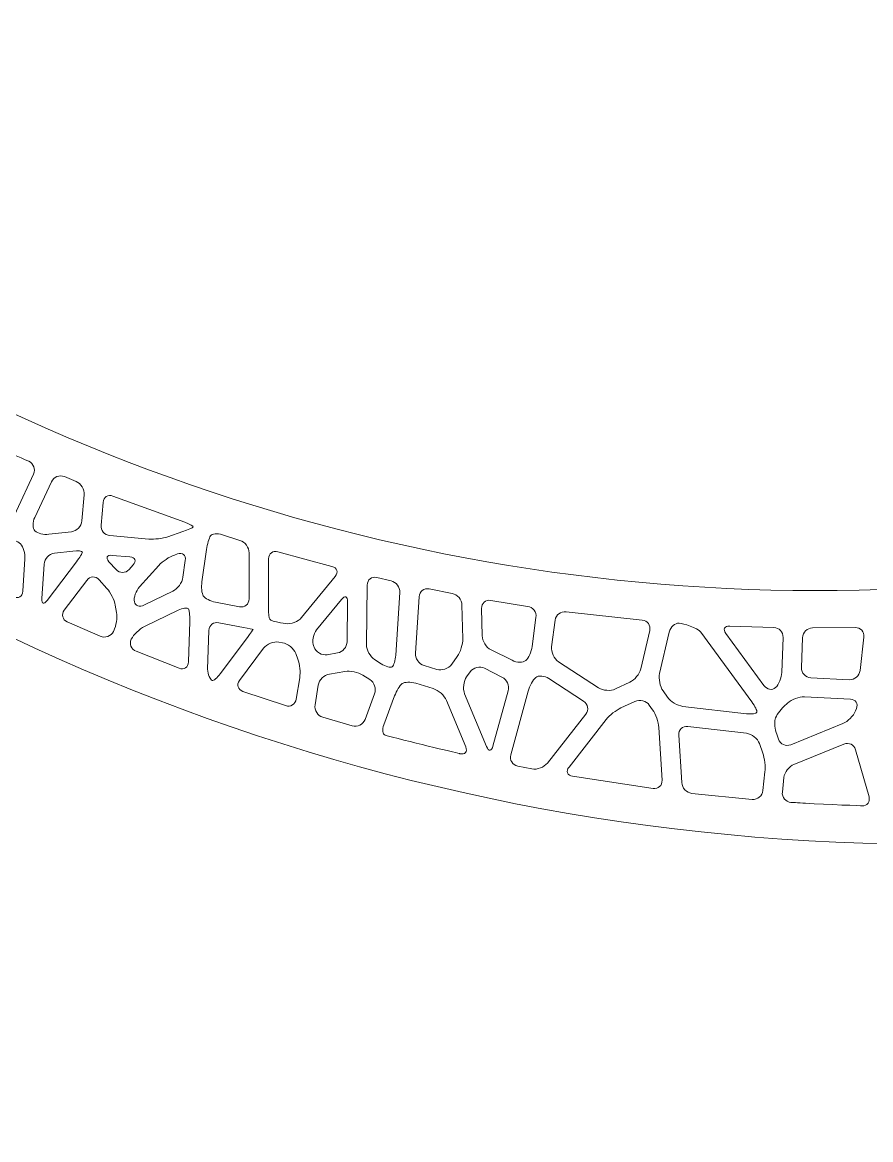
# Model space of a CAD drawing. Header units: inches. Extents: x 8 to 818, y -635 to -10.
# Drawn here: x 213.2 to 336.4, y -635.4 to -473.1 of the extents above; entities that cross this region are included whole.
import ezdxf

# ---------------------------------------------------------------- set-up
doc = ezdxf.new("R2010")
doc.units = ezdxf.units.IN
doc.header["$MEASUREMENT"] = 0
doc.layers.add('Calque 1', color=7, linetype='Continuous')

# ---------------------------------------------------------------- blocks, each defined once
blk = doc.blocks.new('block 12')
at = {"layer": 'Calque 1', "color": 179, "lineweight": 5, "true_color": 0x262425}
for points, knots in [([(415.1, -541.5), (415.1, -541.5), (412.11, -552.28), (412.11, -552.28), (411.96, -552.81), (411.41, -553.12), (410.87, -552.98), (410.87, -552.98), (409.91, -552.71), (409.91, -552.71), (409.38, -552.56), (409.07, -552.01), (409.21, -551.48), (409.21, -551.48), (411.68, -542.62), (411.68, -542.62), (276.34, -585.95), (126.21, -517.91), (70.13, -382.15), (70.13, -382.15), (68.79, -386.97), (68.79, -386.97), (68.65, -387.51), (68.09, -387.82), (67.56, -387.67), (67.56, -387.67), (66.6, -387.4), (66.6, -387.4), (66.07, -387.25), (65.75, -386.7), (65.9, -386.17), (65.9, -386.17), (68.29, -377.57), (68.29, -377.57), (67.16, -374.7), (66.07, -371.8), (65.02, -368.87), (63.58, -364.83), (59.26, -362.6), (55.15, -363.83), (55.15, -363.83), (55, -363.87), (55, -363.87), (50.75, -365.13), (48.3, -369.6), (49.57, -373.84), (100.4, -544.25), (286.66, -635.36), (454.06, -572.5), (464.47, -568.65), (468.48, -555.99), (463.12, -545.07), (463.12, -545.07), (463.12, -545.07), (463.12, -545.07), (457.76, -534.13), (446.38, -529), (437.54, -532.89), (430.12, -536.11), (422.64, -538.98), (415.1, -541.5)], [0, 0, 0, 0, 1, 1, 1, 2, 2, 2, 3, 3, 3, 4, 4, 4, 5, 5, 5, 6, 6, 6, 7, 7, 7, 8, 8, 8, 9, 9, 9, 10, 10, 10, 11, 11, 11, 12, 12, 12, 13, 13, 13, 14, 14, 14, 15, 15, 15, 16, 16, 16, 17, 17, 17, 18, 18, 18, 19, 19, 19, 20, 20, 20, 20]), ([(212.37, -543.99), (212.04, -544.69), (211.14, -545.37), (210.38, -545.5), (210.38, -545.5), (209.63, -545.63), (209.63, -545.63), (208.87, -545.76), (208.17, -545.24), (208.09, -544.47), (208.09, -544.47), (207.31, -537.25), (207.31, -537.25), (207.22, -536.48), (207.36, -535.45), (207.61, -534.95), (207.86, -534.46), (208.32, -534.18), (208.62, -534.32), (208.62, -534.32), (208.62, -534.32), (208.9, -534.45), (211.01, -535.43), (214.16, -536.82), (214.16, -536.82), (214.87, -537.13), (215.18, -537.97), (214.85, -538.67), (214.85, -538.67), (212.37, -543.99), (212.37, -543.99)], [0, 0, 0, 0, 1, 1, 1, 2, 2, 2, 3, 3, 3, 4, 4, 4, 5, 5, 5, 6, 6, 6, 7, 7, 7, 8, 8, 8, 9, 9, 9, 10, 10, 10, 10]), ([(221.88, -545.48), (221.81, -546.25), (221.13, -546.96), (220.36, -547.05), (220.36, -547.05), (217.09, -547.42), (217.09, -547.42), (216.32, -547.51), (215.4, -547.28), (215.06, -546.92), (214.71, -546.55), (214.69, -545.68), (215.02, -544.97), (215.02, -544.97), (217.45, -539.78), (217.45, -539.78), (217.77, -539.08), (218.63, -538.75), (219.34, -539.05), (219.34, -539.05), (221.02, -539.74), (221.02, -539.74), (221.74, -540.04), (222.27, -540.91), (222.2, -541.68), (222.2, -541.68), (221.88, -545.48), (221.88, -545.48)], [0, 0, 0, 0, 1, 1, 1, 2, 2, 2, 3, 3, 3, 4, 4, 4, 5, 5, 5, 6, 6, 6, 7, 7, 7, 8, 8, 8, 9, 9, 9, 9]), ([(238.02, -546.36), (237.95, -546.48), (237.28, -546.78), (236.55, -547.03), (236.55, -547.03), (234.34, -547.78), (234.34, -547.78), (233.61, -548.03), (232.38, -548.18), (231.6, -548.11), (231.6, -548.11), (225.95, -547.61), (225.95, -547.61), (225.17, -547.55), (224.59, -546.86), (224.66, -546.08), (224.66, -546.08), (224.94, -542.78), (224.94, -542.78), (225.01, -542), (225.66, -541.59), (226.38, -541.87), (226.38, -541.87), (236.83, -545.68), (236.83, -545.68), (237.56, -545.94), (238.1, -546.24), (238.02, -546.36)], [0, 0, 0, 0, 1, 1, 1, 2, 2, 2, 3, 3, 3, 4, 4, 4, 5, 5, 5, 6, 6, 6, 7, 7, 7, 8, 8, 8, 9, 9, 9, 9]), ([(213.31, -555.7), (213.26, -556.48), (212.64, -556.83), (211.94, -556.5), (211.94, -556.5), (210.45, -555.78), (209.15, -555.13), (207.61, -554.37), (205.65, -553.36), (205.65, -553.36), (204.96, -553.01), (204.46, -552.61), (204.53, -552.47), (204.6, -552.33), (205.09, -551.75), (205.61, -551.18), (205.61, -551.18), (206.78, -549.87), (206.78, -549.87), (207.3, -549.3), (208.35, -548.72), (209.11, -548.59), (209.11, -548.59), (210.84, -548.29), (210.84, -548.29), (211.61, -548.16), (212.56, -548.39), (212.97, -548.82), (213.37, -549.24), (213.66, -550.22), (213.61, -550.99), (213.61, -550.99), (213.31, -555.7), (213.31, -555.7)], [0, 0, 0, 0, 1, 1, 1, 2, 2, 2, 3, 3, 3, 4, 4, 4, 5, 5, 5, 6, 6, 6, 7, 7, 7, 8, 8, 8, 9, 9, 9, 10, 10, 10, 11, 11, 11, 11]), ([(241.29, -557.29), (240.52, -557.15), (239.72, -556.73), (239.5, -556.37), (239.28, -556.01), (239.19, -555.08), (239.3, -554.31), (239.3, -554.31), (239.96, -549.65), (239.96, -549.65), (240.07, -548.88), (240.33, -547.98), (240.54, -547.66), (240.75, -547.33), (241.53, -547.26), (242.27, -547.5), (242.27, -547.5), (244.81, -548.3), (244.81, -548.3), (245.55, -548.53), (246.16, -549.35), (246.15, -550.13), (246.15, -550.13), (246.15, -556.81), (246.15, -556.81), (246.14, -557.59), (245.52, -558.1), (244.76, -557.96), (244.76, -557.96), (241.29, -557.29), (241.29, -557.29)], [0, 0, 0, 0, 1, 1, 1, 2, 2, 2, 3, 3, 3, 4, 4, 4, 5, 5, 5, 6, 6, 6, 7, 7, 7, 8, 8, 8, 9, 9, 9, 10, 10, 10, 10]), ([(216.83, -557.05), (216.36, -557.67), (216.02, -557.55), (216.07, -556.77), (216.07, -556.77), (216.39, -551.74), (216.39, -551.74), (216.44, -550.96), (217.11, -550.26), (217.89, -550.17), (217.89, -550.17), (220.55, -549.87), (220.55, -549.87), (221.32, -549.78), (221.95, -549.84), (221.95, -550), (221.94, -550.16), (221.56, -550.8), (221.09, -551.42), (221.09, -551.42), (216.83, -557.05), (216.83, -557.05)], [0, 0, 0, 0, 1, 1, 1, 2, 2, 2, 3, 3, 3, 4, 4, 4, 5, 5, 5, 6, 6, 6, 7, 7, 7, 7]), ([(236.54, -553.67), (236.43, -554.44), (235.77, -555.34), (235.08, -555.68), (235.08, -555.68), (230.95, -557.69), (230.95, -557.69), (230.26, -558.03), (229.6, -557.81), (229.49, -557.21), (229.38, -556.61), (229.72, -555.65), (230.24, -555.07), (230.24, -555.07), (233.04, -551.94), (233.04, -551.94), (233.56, -551.36), (234.59, -550.68), (235.32, -550.43), (235.32, -550.43), (235.75, -550.28), (235.75, -550.28), (236.49, -550.03), (237, -550.46), (236.89, -551.22), (236.89, -551.22), (236.54, -553.67), (236.54, -553.67)], [0, 0, 0, 0, 1, 1, 1, 2, 2, 2, 3, 3, 3, 4, 4, 4, 5, 5, 5, 6, 6, 6, 7, 7, 7, 8, 8, 8, 9, 9, 9, 9]), ([(253.75, -559.52), (253.26, -560.12), (252.23, -560.51), (251.46, -560.39), (251.46, -560.39), (250.7, -560.26), (250.7, -560.26), (249.93, -560.13), (249.23, -559.91), (249.14, -559.77), (249.04, -559.63), (248.97, -558.87), (248.97, -558.1), (248.97, -558.1), (248.98, -550.98), (248.98, -550.98), (248.98, -550.2), (249.59, -549.74), (250.34, -549.95), (250.34, -549.95), (258.18, -552.09), (258.18, -552.09), (258.93, -552.29), (259.14, -552.94), (258.65, -553.54), (258.65, -553.54), (253.75, -559.52), (253.75, -559.52)], [0, 0, 0, 0, 1, 1, 1, 2, 2, 2, 3, 3, 3, 4, 4, 4, 5, 5, 5, 6, 6, 6, 7, 7, 7, 8, 8, 8, 9, 9, 9, 9]), ([(228.72, -552.53), (228.2, -553.11), (227.36, -553.11), (226.84, -552.53), (226.84, -552.53), (225.81, -551.4), (225.81, -551.4), (225.29, -550.82), (225.5, -550.41), (226.27, -550.48), (226.27, -550.48), (228.84, -550.7), (228.84, -550.7), (229.62, -550.77), (229.82, -551.3), (229.31, -551.88), (229.31, -551.88), (228.72, -552.53), (228.72, -552.53)], [0, 0, 0, 0, 1, 1, 1, 2, 2, 2, 3, 3, 3, 4, 4, 4, 5, 5, 5, 6, 6, 6, 6]), ([(226.46, -561.53), (226.11, -562.23), (225.24, -562.54), (224.53, -562.23), (224.53, -562.23), (219.76, -560.14), (219.76, -560.14), (219.05, -559.82), (218.85, -559.05), (219.32, -558.44), (219.32, -558.44), (222.59, -554.11), (222.59, -554.11), (223.06, -553.49), (223.87, -553.46), (224.39, -554.04), (224.39, -554.04), (225.52, -555.29), (225.52, -555.29), (226.04, -555.86), (226.58, -556.96), (226.71, -557.73), (226.71, -557.73), (226.9, -558.78), (226.9, -558.78), (227.04, -559.55), (226.86, -560.74), (226.51, -561.43), (226.51, -561.43), (226.46, -561.53), (226.46, -561.53)], [0, 0, 0, 0, 1, 1, 1, 2, 2, 2, 3, 3, 3, 4, 4, 4, 5, 5, 5, 6, 6, 6, 7, 7, 7, 8, 8, 8, 9, 9, 9, 10, 10, 10, 10]), ([(267.44, -564.96), (267.39, -565.73), (267.16, -566.5), (266.93, -566.68), (266.7, -566.85), (265.98, -566.65), (265.33, -566.23), (265.33, -566.23), (264.37, -565.62), (264.37, -565.62), (263.71, -565.2), (263.18, -564.22), (263.19, -563.45), (263.19, -563.45), (263.3, -554.79), (263.3, -554.79), (263.31, -554.01), (263.94, -553.52), (264.69, -553.7), (264.69, -553.7), (266.75, -554.17), (266.75, -554.17), (267.5, -554.34), (268.08, -555.11), (268.03, -555.89), (268.03, -555.89), (267.44, -564.96), (267.44, -564.96)], [0, 0, 0, 0, 1, 1, 1, 2, 2, 2, 3, 3, 3, 4, 4, 4, 5, 5, 5, 6, 6, 6, 7, 7, 7, 8, 8, 8, 9, 9, 9, 9]), ([(257.48, -564.91), (256.71, -565.04), (255.86, -564.55), (255.58, -563.82), (255.58, -563.82), (255.55, -563.72), (255.55, -563.72), (255.27, -562.99), (255.44, -561.91), (255.94, -561.31), (255.94, -561.31), (259.57, -556.87), (259.57, -556.87), (260.06, -556.27), (260.46, -556.41), (260.45, -557.19), (260.45, -557.19), (260.38, -563.02), (260.38, -563.02), (260.37, -563.79), (259.73, -564.53), (258.97, -564.66), (258.97, -564.66), (257.48, -564.91), (257.48, -564.91)], [0, 0, 0, 0, 1, 1, 1, 2, 2, 2, 3, 3, 3, 4, 4, 4, 5, 5, 5, 6, 6, 6, 7, 7, 7, 8, 8, 8, 8]), ([(275.56, -566.3), (275.1, -566.94), (274.13, -567.27), (273.38, -567.04), (273.38, -567.04), (271.55, -566.49), (271.55, -566.49), (270.81, -566.26), (270.24, -565.44), (270.29, -564.67), (270.29, -564.67), (270.82, -556.49), (270.82, -556.49), (270.87, -555.71), (271.53, -555.2), (272.29, -555.36), (272.29, -555.36), (275.64, -556.02), (275.64, -556.02), (276.4, -556.16), (277.04, -556.92), (277.05, -557.69), (277.05, -557.69), (277.17, -562.6), (277.17, -562.6), (277.18, -563.38), (276.83, -564.53), (276.37, -565.16), (276.37, -565.16), (275.56, -566.3), (275.56, -566.3)], [0, 0, 0, 0, 1, 1, 1, 2, 2, 2, 3, 3, 3, 4, 4, 4, 5, 5, 5, 6, 6, 6, 7, 7, 7, 8, 8, 8, 9, 9, 9, 10, 10, 10, 10]), ([(237.34, -565.97), (237.31, -566.74), (236.7, -567.15), (235.98, -566.87), (235.98, -566.87), (229.74, -564.41), (229.74, -564.41), (229.02, -564.12), (228.71, -563.34), (229.05, -562.67), (229.39, -562), (230.24, -561.17), (230.94, -560.83), (230.94, -560.83), (235.83, -558.46), (235.83, -558.46), (236.52, -558.12), (237.21, -558.03), (237.34, -558.25), (237.48, -558.48), (237.57, -559.3), (237.54, -560.08), (237.54, -560.08), (237.34, -565.97), (237.34, -565.97)], [0, 0, 0, 0, 1, 1, 1, 2, 2, 2, 3, 3, 3, 4, 4, 4, 5, 5, 5, 6, 6, 6, 7, 7, 7, 8, 8, 8, 8]), ([(287.23, -563.73), (287.13, -564.5), (286.72, -565.41), (286.32, -565.75), (285.92, -566.09), (285.02, -566.08), (284.33, -565.73), (284.33, -565.73), (281.27, -564.2), (281.27, -564.2), (280.58, -563.86), (280, -562.94), (279.98, -562.16), (279.98, -562.16), (279.89, -558.21), (279.89, -558.21), (279.87, -557.43), (280.48, -556.9), (281.25, -557.03), (281.25, -557.03), (286.58, -557.89), (286.58, -557.89), (287.35, -558), (287.89, -558.73), (287.79, -559.5), (287.79, -559.5), (287.23, -563.73), (287.23, -563.73)], [0, 0, 0, 0, 1, 1, 1, 2, 2, 2, 3, 3, 3, 4, 4, 4, 5, 5, 5, 6, 6, 6, 7, 7, 7, 8, 8, 8, 9, 9, 9, 9]), ([(303.01, -566.95), (302.83, -567.7), (302.11, -568.59), (301.41, -568.92), (301.41, -568.92), (299.34, -569.89), (299.34, -569.89), (298.64, -570.22), (297.53, -570.14), (296.88, -569.72), (296.88, -569.72), (291.07, -565.93), (291.07, -565.93), (290.42, -565.5), (289.97, -564.53), (290.07, -563.76), (290.07, -563.76), (290.58, -559.89), (290.58, -559.89), (290.69, -559.12), (291.4, -558.57), (292.17, -558.67), (292.17, -558.67), (303.22, -559.89), (303.22, -559.89), (303.99, -559.96), (304.48, -560.64), (304.3, -561.4), (304.3, -561.4), (303.01, -566.95), (303.01, -566.95)], [0, 0, 0, 0, 1, 1, 1, 2, 2, 2, 3, 3, 3, 4, 4, 4, 5, 5, 5, 6, 6, 6, 7, 7, 7, 8, 8, 8, 9, 9, 9, 10, 10, 10, 10]), ([(241.97, -567.67), (241.51, -568.29), (240.97, -568.74), (240.78, -568.67), (240.59, -568.6), (240.1, -567.78), (240.13, -567), (240.13, -567), (240.32, -561.4), (240.32, -561.4), (240.35, -560.63), (240.99, -560.11), (241.76, -560.26), (241.76, -560.26), (245.32, -560.94), (245.32, -560.94), (246.08, -561.08), (246.71, -561.22), (246.72, -561.24), (246.74, -561.25), (246.37, -561.78), (245.9, -562.4), (245.9, -562.4), (241.97, -567.67), (241.97, -567.67)], [0, 0, 0, 0, 1, 1, 1, 2, 2, 2, 3, 3, 3, 4, 4, 4, 5, 5, 5, 6, 6, 6, 7, 7, 7, 8, 8, 8, 8]), ([(319.86, -573.28), (319.8, -573.49), (319.12, -573.58), (318.35, -573.49), (318.35, -573.49), (309.11, -572.42), (309.11, -572.42), (308.34, -572.33), (307.34, -571.73), (306.89, -571.1), (306.89, -571.1), (306.24, -570.17), (306.24, -570.17), (305.79, -569.53), (305.57, -568.4), (305.74, -567.64), (305.74, -567.64), (307.15, -561.63), (307.15, -561.63), (307.32, -560.87), (307.97, -560.29), (308.58, -560.33), (309.19, -560.38), (311.25, -561), (311.71, -561.62), (311.71, -561.62), (319.13, -571.76), (319.13, -571.76), (319.59, -572.39), (319.92, -573.07), (319.86, -573.28)], [0, 0, 0, 0, 1, 1, 1, 2, 2, 2, 3, 3, 3, 4, 4, 4, 5, 5, 5, 6, 6, 6, 7, 7, 7, 8, 8, 8, 9, 9, 9, 10, 10, 10, 10]), ([(322.57, -569.7), (322.1, -570.14), (321.33, -569.99), (320.88, -569.37), (320.88, -569.37), (315.36, -561.83), (315.36, -561.83), (314.9, -561.2), (315.16, -560.72), (315.93, -560.75), (315.93, -560.75), (322.31, -560.96), (322.31, -560.96), (323.08, -560.98), (323.7, -561.63), (323.67, -562.41), (323.67, -562.41), (323.49, -567.48), (323.49, -567.48), (323.46, -568.26), (323.05, -569.26), (322.57, -569.7)], [0, 0, 0, 0, 1, 1, 1, 2, 2, 2, 3, 3, 3, 4, 4, 4, 5, 5, 5, 6, 6, 6, 7, 7, 7, 7]), ([(334.84, -567.21), (334.75, -567.98), (334.05, -568.58), (333.27, -568.54), (333.27, -568.54), (327.7, -568.26), (327.7, -568.26), (326.92, -568.22), (326.31, -567.55), (326.34, -566.78), (326.34, -566.78), (326.49, -562.44), (326.49, -562.44), (326.52, -561.67), (327.18, -561.03), (327.95, -561.03), (327.95, -561.03), (334.14, -560.97), (334.14, -560.97), (334.91, -560.96), (335.48, -561.58), (335.39, -562.35), (335.39, -562.35), (334.84, -567.21), (334.84, -567.21)], [0, 0, 0, 0, 1, 1, 1, 2, 2, 2, 3, 3, 3, 4, 4, 4, 5, 5, 5, 6, 6, 6, 7, 7, 7, 8, 8, 8, 8]), ([(253, -571.36), (252.88, -572.13), (252.17, -572.56), (251.44, -572.31), (251.44, -572.31), (245.24, -570.25), (245.24, -570.25), (244.51, -569.99), (244.29, -569.28), (244.75, -568.66), (244.75, -568.66), (248.24, -563.98), (248.24, -563.98), (248.7, -563.36), (249.71, -562.96), (250.48, -563.08), (250.48, -563.08), (251.01, -563.17), (251.01, -563.17), (251.78, -563.3), (252.63, -563.99), (252.91, -564.72), (252.91, -564.72), (253.22, -565.55), (253.22, -565.55), (253.5, -566.28), (253.63, -567.5), (253.5, -568.26), (253.5, -568.26), (253, -571.36), (253, -571.36)], [0, 0, 0, 0, 1, 1, 1, 2, 2, 2, 3, 3, 3, 4, 4, 4, 5, 5, 5, 6, 6, 6, 7, 7, 7, 8, 8, 8, 9, 9, 9, 10, 10, 10, 10]), ([(262.98, -574.33), (262.7, -575.06), (261.87, -575.48), (261.13, -575.26), (261.13, -575.26), (256.85, -574.01), (256.85, -574.01), (256.11, -573.78), (255.6, -572.97), (255.72, -572.21), (255.72, -572.21), (256.19, -569.34), (256.19, -569.34), (256.31, -568.57), (257.04, -567.84), (257.8, -567.72), (257.8, -567.72), (260.06, -567.34), (260.06, -567.34), (260.83, -567.21), (261.99, -567.45), (262.64, -567.87), (262.64, -567.87), (263.67, -568.52), (263.67, -568.52), (264.33, -568.94), (264.64, -569.88), (264.37, -570.6), (264.37, -570.6), (262.98, -574.33), (262.98, -574.33)], [0, 0, 0, 0, 1, 1, 1, 2, 2, 2, 3, 3, 3, 4, 4, 4, 5, 5, 5, 6, 6, 6, 7, 7, 7, 8, 8, 8, 9, 9, 9, 10, 10, 10, 10]), ([(281.55, -578.21), (281.34, -578.96), (280.93, -578.99), (280.63, -578.27), (280.63, -578.27), (277.44, -570.58), (277.44, -570.58), (277.14, -569.87), (277.27, -568.76), (277.72, -568.13), (277.72, -568.13), (278.24, -567.4), (278.24, -567.4), (278.69, -566.77), (279.63, -566.54), (280.33, -566.89), (280.33, -566.89), (282.86, -568.16), (282.86, -568.16), (283.56, -568.5), (283.96, -569.4), (283.75, -570.15), (283.75, -570.15), (281.55, -578.21), (281.55, -578.21)], [0, 0, 0, 0, 1, 1, 1, 2, 2, 2, 3, 3, 3, 4, 4, 4, 5, 5, 5, 6, 6, 6, 7, 7, 7, 8, 8, 8, 8]), ([(289.45, -580.65), (288.97, -581.27), (287.96, -581.65), (287.2, -581.5), (287.2, -581.5), (285.14, -581.09), (285.14, -581.09), (284.38, -580.94), (283.93, -580.2), (284.13, -579.46), (284.13, -579.46), (286.67, -570.2), (286.67, -570.2), (286.87, -569.45), (287.36, -568.56), (287.76, -568.22), (288.16, -567.89), (289.02, -567.96), (289.67, -568.38), (289.67, -568.38), (294.71, -571.67), (294.71, -571.67), (295.36, -572.09), (295.5, -572.94), (295.02, -573.55), (295.02, -573.55), (289.45, -580.65), (289.45, -580.65)], [0, 0, 0, 0, 1, 1, 1, 2, 2, 2, 3, 3, 3, 4, 4, 4, 5, 5, 5, 6, 6, 6, 7, 7, 7, 8, 8, 8, 9, 9, 9, 9]), ([(277.59, -578.31), (277.89, -579.02), (277.51, -579.47), (276.76, -579.29), (276.76, -579.29), (270.12, -577.73), (266.21, -576.68), (265.88, -576.59), (265.88, -576.59), (265.88, -576.59), (265.51, -576.49), (265.43, -575.82), (265.71, -575.09), (265.71, -575.09), (267.27, -570.91), (267.27, -570.91), (267.54, -570.18), (268.04, -569.38), (268.38, -569.12), (268.72, -568.87), (269.6, -568.84), (270.34, -569.07), (270.34, -569.07), (272.89, -569.84), (272.89, -569.84), (273.64, -570.07), (274.49, -570.84), (274.79, -571.56), (274.79, -571.56), (277.59, -578.31), (277.59, -578.31)], [0, 0, 0, 0, 1, 1, 1, 2, 2, 2, 3, 3, 3, 4, 4, 4, 5, 5, 5, 6, 6, 6, 7, 7, 7, 8, 8, 8, 9, 9, 9, 10, 10, 10, 10]), ([(334.19, -573.08), (333.89, -573.8), (333.07, -574.62), (332.35, -574.92), (332.35, -574.92), (324.78, -577.99), (324.78, -577.99), (324.06, -578.28), (323.26, -577.92), (323, -577.19), (323, -577.19), (322.74, -576.48), (322.74, -576.48), (322.48, -575.74), (322.38, -574.75), (322.51, -574.26), (322.65, -573.78), (323.23, -572.95), (323.79, -572.42), (323.79, -572.42), (324.32, -571.93), (324.32, -571.93), (324.89, -571.4), (325.99, -571), (326.76, -571.04), (326.76, -571.04), (333.44, -571.37), (333.44, -571.37), (334.22, -571.41), (334.61, -572.03), (334.32, -572.75), (334.32, -572.75), (334.19, -573.08), (334.19, -573.08)], [0, 0, 0, 0, 1, 1, 1, 2, 2, 2, 3, 3, 3, 4, 4, 4, 5, 5, 5, 6, 6, 6, 7, 7, 7, 8, 8, 8, 9, 9, 9, 10, 10, 10, 11, 11, 11, 11]), ([(306.1, -583.14), (306.14, -583.92), (305.56, -584.46), (304.79, -584.36), (304.79, -584.36), (293.11, -582.57), (293.11, -582.57), (292.35, -582.44), (292.11, -581.84), (292.59, -581.23), (292.59, -581.23), (297.98, -574.34), (297.98, -574.34), (298.46, -573.73), (299.43, -572.96), (300.13, -572.64), (300.13, -572.64), (302.16, -571.69), (302.16, -571.69), (302.86, -571.36), (303.8, -571.61), (304.25, -572.24), (304.25, -572.24), (304.72, -572.92), (304.72, -572.92), (305.17, -573.55), (305.57, -574.7), (305.62, -575.48), (305.62, -575.48), (306.1, -583.14), (306.1, -583.14)], [0, 0, 0, 0, 1, 1, 1, 2, 2, 2, 3, 3, 3, 4, 4, 4, 5, 5, 5, 6, 6, 6, 7, 7, 7, 8, 8, 8, 9, 9, 9, 10, 10, 10, 10]), ([(320.74, -584.65), (320.66, -585.42), (319.95, -585.99), (319.18, -585.93), (319.18, -585.93), (310.44, -585.06), (310.44, -585.06), (309.66, -584.97), (308.99, -584.27), (308.95, -583.5), (308.95, -583.5), (308.52, -576.59), (308.52, -576.59), (308.47, -575.81), (309.06, -575.25), (309.83, -575.34), (309.83, -575.34), (318.35, -576.33), (318.35, -576.33), (319.12, -576.42), (319.97, -577.1), (320.23, -577.83), (320.23, -577.83), (320.72, -579.22), (320.72, -579.22), (320.98, -579.95), (321.13, -581.18), (321.04, -581.95), (321.04, -581.95), (320.74, -584.65), (320.74, -584.65)], [0, 0, 0, 0, 1, 1, 1, 2, 2, 2, 3, 3, 3, 4, 4, 4, 5, 5, 5, 6, 6, 6, 7, 7, 7, 8, 8, 8, 9, 9, 9, 10, 10, 10, 10]), ([(336.14, -585.56), (336.35, -586.3), (335.89, -586.89), (335.12, -586.86), (335.12, -586.86), (330.09, -586.68), (326.94, -586.5), (325.84, -586.43), (324.81, -586.36), (324.81, -586.36), (324.03, -586.31), (323.47, -585.63), (323.56, -584.86), (323.56, -584.86), (323.79, -582.77), (323.79, -582.77), (323.87, -582), (324.53, -581.13), (325.25, -580.84), (325.25, -580.84), (332.5, -577.9), (332.5, -577.9), (333.22, -577.61), (333.98, -577.98), (334.2, -578.72), (334.2, -578.72), (336.14, -585.56), (336.14, -585.56)], [0, 0, 0, 0, 1, 1, 1, 2, 2, 2, 3, 3, 3, 4, 4, 4, 5, 5, 5, 6, 6, 6, 7, 7, 7, 8, 8, 8, 9, 9, 9, 9])]:
    blk.add_open_spline(points, degree=3, knots=knots, dxfattribs=at)
blk = doc.blocks.new('block 13')
at = {"layer": 'Calque 1', "color": 179, "lineweight": 5, "true_color": 0x262425}
blk.add_open_spline([(719.69, -361.55), (719.69, -361.55), (724.17, -371.8), (724.17, -371.8), (724.39, -372.31), (724.16, -372.9), (723.65, -373.12), (723.65, -373.12), (722.74, -373.52), (722.74, -373.52), (722.23, -373.74), (721.64, -373.51), (721.42, -373), (721.42, -373), (717.74, -364.58), (717.74, -364.58), (640.06, -483.56), (480.64, -525.46), (351.5, -455.49), (351.5, -455.49), (353.5, -460.08), (353.5, -460.08), (353.72, -460.58), (353.49, -461.17), (352.98, -461.39), (352.98, -461.39), (352.07, -461.79), (352.07, -461.79), (351.56, -462.01), (350.97, -461.78), (350.75, -461.28), (350.75, -461.28), (347.18, -453.1), (347.18, -453.1), (344.49, -451.58), (341.81, -450.02), (339.15, -448.4), (335.49, -446.18), (330.73, -447.18), (328.31, -450.72), (328.31, -450.72), (328.22, -450.85), (328.22, -450.85), (325.72, -454.51), (326.64, -459.52), (330.3, -462.02), (477.23, -562.19), (679.23, -515.4), (769.49, -361.03), (775.14, -351.48), (770.26, -339.13), (759.21, -334.03), (759.21, -334.03), (759.21, -334.03), (759.21, -334.03), (748.15, -328.92), (736.08, -332.12), (731.67, -340.71), (727.95, -347.89), (723.95, -354.84), (719.69, -361.55)], degree=3, knots=[0, 0, 0, 0, 1, 1, 1, 2, 2, 2, 3, 3, 3, 4, 4, 4, 5, 5, 5, 6, 6, 6, 7, 7, 7, 8, 8, 8, 9, 9, 9, 10, 10, 10, 11, 11, 11, 12, 12, 12, 13, 13, 13, 14, 14, 14, 15, 15, 15, 16, 16, 16, 17, 17, 17, 18, 18, 18, 19, 19, 19, 20, 20, 20, 20], dxfattribs=at)

msp = doc.modelspace()

# ---------------------------------------------------------------- block references
at = {"layer": 'Calque 1'}
for name in ['block 13', 'block 12']:
    msp.add_blockref(name, (0, 0), dxfattribs=at)

doc.saveas('drawing.dxf')
